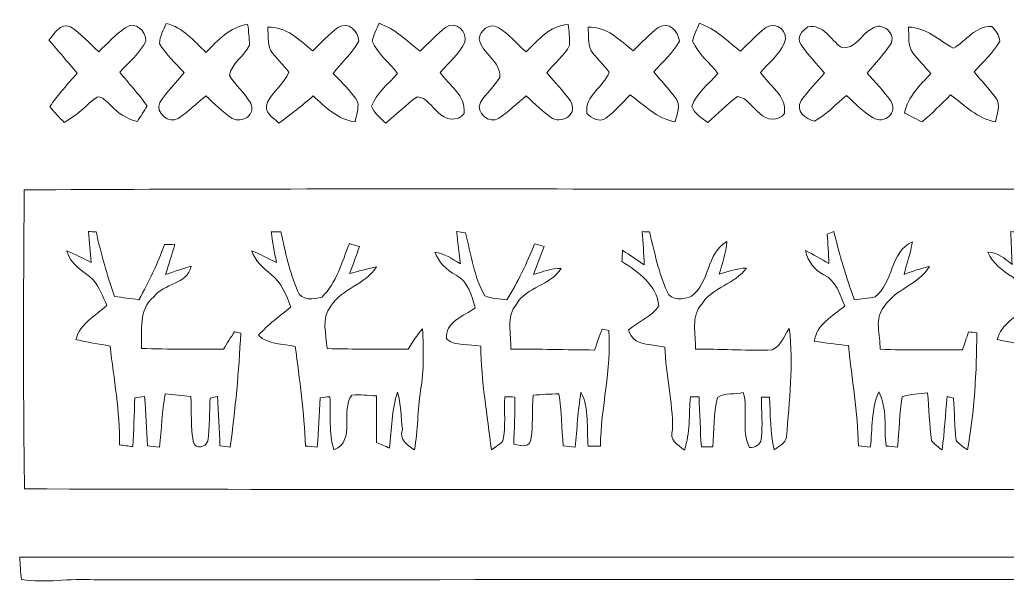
# Model space of a CAD drawing. Header units: centimetres. Extents: x -16.2 to 16.2, y -9 to 9.
# Drawn here: x -16.16 to -2.24, y 1.01 to 8.95 of the extents above; entities that cross this region are included whole.
import ezdxf

# ---------------------------------------------------------------- set-up
doc = ezdxf.new("R2010")
doc.units = ezdxf.units.CM
doc.header["$MEASUREMENT"] = 0
doc.layers.add('Layer 1', color=7, linetype='Continuous')

msp = doc.modelspace()

# ---------------------------------------------------------------- linework, layer by layer
at = {"layer": 'Layer 1', "color": 250, "lineweight": 9}
for points, knots in [([(-15.74514, 8.6694), (-15.664, 8.75971), (-15.59803, 8.91282), (-15.43963, 8.85532), (-15.43963, 8.85532), (-15.29535, 8.75372), (-15.17258, 8.62495), (-15.04417, 8.5043), (-15.04417, 8.5043), (-14.92175, 8.61931), (-14.80569, 8.74243), (-14.67022, 8.84262), (-14.67022, 8.84262), (-14.51747, 8.94175), (-14.38165, 8.79358), (-14.37883, 8.65529), (-14.37883, 8.65529), (-14.46385, 8.48243), (-14.61872, 8.35613), (-14.74607, 8.21467), (-14.74607, 8.21467), (-14.61801, 8.05557), (-14.47725, 7.9067), (-14.36119, 7.73842), (-14.36119, 7.73842), (-14.4067, 7.66575), (-14.45256, 7.59378), (-14.49842, 7.52146), (-14.49842, 7.52146), (-14.65047, 7.55357), (-14.77676, 7.64388), (-14.88118, 7.7543), (-14.88118, 7.7543), (-14.93692, 7.79875), (-14.98737, 7.87883), (-15.06816, 7.86542), (-15.06816, 7.86542), (-15.22161, 7.74512), (-15.36026, 7.60437), (-15.52994, 7.50523), (-15.52994, 7.50523), (-15.6005, 7.57826), (-15.66858, 7.65375), (-15.7342, 7.73137), (-15.7342, 7.73137), (-15.61496, 7.89647), (-15.48302, 8.05169), (-15.34579, 8.20162), (-15.34579, 8.20162), (-15.47879, 8.35755), (-15.61355, 8.51206), (-15.74514, 8.6694)], [0, 0, 0, 0, 0.07142857, 0.07142857, 0.07142857, 0.07142857, 0.14285714, 0.14285714, 0.14285714, 0.14285714, 0.21428571, 0.21428571, 0.21428571, 0.21428571, 0.28571429, 0.28571429, 0.28571429, 0.28571429, 0.35714286, 0.35714286, 0.35714286, 0.35714286, 0.42857143, 0.42857143, 0.42857143, 0.42857143, 0.5, 0.5, 0.5, 0.5, 0.57142857, 0.57142857, 0.57142857, 0.57142857, 0.64285714, 0.64285714, 0.64285714, 0.64285714, 0.71428571, 0.71428571, 0.71428571, 0.71428571, 0.78571429, 0.78571429, 0.78571429, 0.78571429, 0.85714286, 0.85714286, 0.85714286, 0.85714286, 1, 1, 1, 1]), ([(-12.66256, 8.84897), (-12.39869, 8.86272), (-12.21454, 8.67046), (-12.0258, 8.51488), (-12.0258, 8.51488), (-11.91115, 8.62777), (-11.80143, 8.74737), (-11.67267, 8.84403), (-11.67267, 8.84403), (-11.51463, 8.94175), (-11.38798, 8.79252), (-11.37634, 8.65423), (-11.37634, 8.65423), (-11.47018, 8.48419), (-11.62046, 8.35367), (-11.73723, 8.1995), (-11.73723, 8.1995), (-11.61905, 8.0665), (-11.48041, 7.94621), (-11.39045, 7.79098), (-11.39045, 7.79098), (-11.37916, 7.69715), (-11.41232, 7.60542), (-11.43137, 7.51476), (-11.43137, 7.51476), (-11.67479, 7.54863), (-11.84659, 7.72537), (-12.0191, 7.88059), (-12.0191, 7.88059), (-12.17679, 7.74865), (-12.33554, 7.61777), (-12.50346, 7.49924), (-12.50346, 7.49924), (-12.5846, 7.58002), (-12.72924, 7.64352), (-12.66715, 7.79204), (-12.66715, 7.79204), (-12.58354, 7.9455), (-12.43396, 8.05451), (-12.36306, 8.21467), (-12.36306, 8.21467), (-12.44349, 8.32403), (-12.54826, 8.41328), (-12.62129, 8.52794), (-12.62129, 8.52794), (-12.67138, 8.62601), (-12.64986, 8.74278), (-12.66256, 8.84897)], [0, 0, 0, 0, 0.07692308, 0.07692308, 0.07692308, 0.07692308, 0.15384615, 0.15384615, 0.15384615, 0.15384615, 0.23076923, 0.23076923, 0.23076923, 0.23076923, 0.30769231, 0.30769231, 0.30769231, 0.30769231, 0.38461538, 0.38461538, 0.38461538, 0.38461538, 0.46153846, 0.46153846, 0.46153846, 0.46153846, 0.53846154, 0.53846154, 0.53846154, 0.53846154, 0.61538462, 0.61538462, 0.61538462, 0.61538462, 0.69230769, 0.69230769, 0.69230769, 0.69230769, 0.76923077, 0.76923077, 0.76923077, 0.76923077, 0.84615385, 0.84615385, 0.84615385, 0.84615385, 1, 1, 1, 1]), ([(-11.0927, 8.9047), (-10.86693, 8.82603), (-10.69583, 8.656), (-10.51274, 8.5103), (-10.51274, 8.5103), (-10.39703, 8.62495), (-10.28625, 8.74595), (-10.15573, 8.84367), (-10.15573, 8.84367), (-9.99874, 8.9548), (-9.85057, 8.77841), (-9.88232, 8.638), (-9.88232, 8.638), (-9.9624, 8.47185), (-10.10881, 8.34908), (-10.23016, 8.21326), (-10.23016, 8.21326), (-10.10387, 8.0284), (-9.86751, 7.89047), (-9.89361, 7.63506), (-9.89361, 7.63506), (-9.9804, 7.51088), (-10.16843, 7.54298), (-10.25697, 7.64952), (-10.25697, 7.64952), (-10.35505, 7.72113), (-10.42348, 7.86648), (-10.55578, 7.86824), (-10.55578, 7.86824), (-10.71347, 7.75641), (-10.85105, 7.61989), (-10.99886, 7.49571), (-10.99886, 7.49571), (-11.0726, 7.56838), (-11.15797, 7.63682), (-11.19677, 7.7356), (-11.19677, 7.7356), (-11.13186, 7.92504), (-10.95794, 8.05028), (-10.83059, 8.19844), (-10.83059, 8.19844), (-10.94877, 8.34908), (-11.10681, 8.47608), (-11.18831, 8.65141), (-11.18831, 8.65141), (-11.17349, 8.74137), (-11.12798, 8.82215), (-11.0927, 8.9047)], [0, 0, 0, 0, 0.07692308, 0.07692308, 0.07692308, 0.07692308, 0.15384615, 0.15384615, 0.15384615, 0.15384615, 0.23076923, 0.23076923, 0.23076923, 0.23076923, 0.30769231, 0.30769231, 0.30769231, 0.30769231, 0.38461538, 0.38461538, 0.38461538, 0.38461538, 0.46153846, 0.46153846, 0.46153846, 0.46153846, 0.53846154, 0.53846154, 0.53846154, 0.53846154, 0.61538462, 0.61538462, 0.61538462, 0.61538462, 0.69230769, 0.69230769, 0.69230769, 0.69230769, 0.76923077, 0.76923077, 0.76923077, 0.76923077, 0.84615385, 0.84615385, 0.84615385, 0.84615385, 1, 1, 1, 1]), ([(-9.6823, 8.68492), (-9.6703, 8.79958), (-9.53731, 8.92023), (-9.41454, 8.84332), (-9.41454, 8.84332), (-9.25755, 8.76324), (-9.15454, 8.61155), (-9.02049, 8.50077), (-9.02049, 8.50077), (-8.84833, 8.66552), (-8.68993, 8.8726), (-8.42817, 8.88989), (-8.42817, 8.88989), (-8.41406, 8.79252), (-8.40524, 8.69551), (-8.40595, 8.59673), (-8.40595, 8.59673), (-8.4825, 8.44398), (-8.62502, 8.3385), (-8.7298, 8.20585), (-8.7298, 8.20585), (-8.61761, 8.07779), (-8.49943, 7.95397), (-8.39925, 7.81568), (-8.39925, 7.81568), (-8.27789, 7.63576), (-8.48885, 7.49148), (-8.64936, 7.56309), (-8.64936, 7.56309), (-8.78342, 7.65587), (-8.89843, 7.77264), (-9.01837, 7.882), (-9.01837, 7.882), (-9.14749, 7.77546), (-9.26849, 7.65834), (-9.40713, 7.5645), (-9.40713, 7.5645), (-9.53448, 7.47701), (-9.74015, 7.64635), (-9.66431, 7.78746), (-9.66431, 7.78746), (-9.58599, 7.91552), (-9.46675, 8.01323), (-9.39055, 8.1427), (-9.39055, 8.1427), (-9.37009, 8.37166), (-9.64561, 8.47678), (-9.6823, 8.68492)], [0, 0, 0, 0, 0.07692308, 0.07692308, 0.07692308, 0.07692308, 0.15384615, 0.15384615, 0.15384615, 0.15384615, 0.23076923, 0.23076923, 0.23076923, 0.23076923, 0.30769231, 0.30769231, 0.30769231, 0.30769231, 0.38461538, 0.38461538, 0.38461538, 0.38461538, 0.46153846, 0.46153846, 0.46153846, 0.46153846, 0.53846154, 0.53846154, 0.53846154, 0.53846154, 0.61538462, 0.61538462, 0.61538462, 0.61538462, 0.69230769, 0.69230769, 0.69230769, 0.69230769, 0.76923077, 0.76923077, 0.76923077, 0.76923077, 0.84615385, 0.84615385, 0.84615385, 0.84615385, 1, 1, 1, 1]), ([(-8.14701, 8.84897), (-7.88313, 8.86272), (-7.69898, 8.67046), (-7.51025, 8.51488), (-7.51025, 8.51488), (-7.39559, 8.62777), (-7.28588, 8.74737), (-7.15711, 8.84403), (-7.15711, 8.84403), (-6.99836, 8.94175), (-6.87278, 8.79146), (-6.85972, 8.65353), (-6.85972, 8.65353), (-6.9458, 8.48455), (-7.09891, 8.36072), (-7.22097, 8.2189), (-7.22097, 8.2189), (-7.11796, 8.09825), (-7.0093, 7.98184), (-6.91264, 7.85554), (-6.91264, 7.85554), (-6.82974, 7.75677), (-6.89853, 7.62412), (-6.91617, 7.51476), (-6.91617, 7.51476), (-7.17123, 7.5585), (-7.35114, 7.74971), (-7.55046, 7.89505), (-7.55046, 7.89505), (-7.66617, 7.78746), (-7.76425, 7.65869), (-7.89618, 7.56979), (-7.89618, 7.56979), (-7.98367, 7.501), (-8.09833, 7.56697), (-8.16324, 7.63506), (-8.16324, 7.63506), (-8.19569, 7.88588), (-7.9297, 8.00618), (-7.8475, 8.21467), (-7.8475, 8.21467), (-7.92793, 8.32403), (-8.03271, 8.41328), (-8.10573, 8.52794), (-8.10573, 8.52794), (-8.15583, 8.62601), (-8.13431, 8.74278), (-8.14701, 8.84897)], [0, 0, 0, 0, 0.07692308, 0.07692308, 0.07692308, 0.07692308, 0.15384615, 0.15384615, 0.15384615, 0.15384615, 0.23076923, 0.23076923, 0.23076923, 0.23076923, 0.30769231, 0.30769231, 0.30769231, 0.30769231, 0.38461538, 0.38461538, 0.38461538, 0.38461538, 0.46153846, 0.46153846, 0.46153846, 0.46153846, 0.53846154, 0.53846154, 0.53846154, 0.53846154, 0.61538462, 0.61538462, 0.61538462, 0.61538462, 0.69230769, 0.69230769, 0.69230769, 0.69230769, 0.76923077, 0.76923077, 0.76923077, 0.76923077, 0.84615385, 0.84615385, 0.84615385, 0.84615385, 1, 1, 1, 1]), ([(-6.57715, 8.9047), (-6.35137, 8.82603), (-6.18027, 8.656), (-5.99718, 8.5103), (-5.99718, 8.5103), (-5.88147, 8.62495), (-5.7707, 8.74595), (-5.64017, 8.84438), (-5.64017, 8.84438), (-5.48848, 8.94069), (-5.30503, 8.783), (-5.38088, 8.61895), (-5.38088, 8.61895), (-5.45778, 8.4595), (-5.5996, 8.34202), (-5.71637, 8.21185), (-5.71637, 8.21185), (-5.59501, 8.02347), (-5.34842, 7.89294), (-5.37841, 7.63541), (-5.37841, 7.63541), (-5.45743, 7.51935), (-5.63453, 7.53557), (-5.72272, 7.63294), (-5.72272, 7.63294), (-5.82891, 7.7102), (-5.90052, 7.85695), (-6.04057, 7.87177), (-6.04057, 7.87177), (-6.18945, 7.76312), (-6.31962, 7.63153), (-6.45615, 7.50841), (-6.45615, 7.50841), (-6.54363, 7.56909), (-6.64806, 7.62624), (-6.68228, 7.73454), (-6.68228, 7.73454), (-6.61736, 7.92433), (-6.44239, 8.04992), (-6.31503, 8.19844), (-6.31503, 8.19844), (-6.43321, 8.34908), (-6.59126, 8.47608), (-6.67275, 8.65141), (-6.67275, 8.65141), (-6.65793, 8.74137), (-6.61243, 8.82215), (-6.57715, 8.9047)], [0, 0, 0, 0, 0.07692308, 0.07692308, 0.07692308, 0.07692308, 0.15384615, 0.15384615, 0.15384615, 0.15384615, 0.23076923, 0.23076923, 0.23076923, 0.23076923, 0.30769231, 0.30769231, 0.30769231, 0.30769231, 0.38461538, 0.38461538, 0.38461538, 0.38461538, 0.46153846, 0.46153846, 0.46153846, 0.46153846, 0.53846154, 0.53846154, 0.53846154, 0.53846154, 0.61538462, 0.61538462, 0.61538462, 0.61538462, 0.69230769, 0.69230769, 0.69230769, 0.69230769, 0.76923077, 0.76923077, 0.76923077, 0.76923077, 0.84615385, 0.84615385, 0.84615385, 0.84615385, 1, 1, 1, 1]), ([(-5.04645, 8.85285), (-4.8249, 8.90153), (-4.73106, 8.67046), (-4.5776, 8.56851), (-4.5776, 8.56851), (-4.37758, 8.523), (-4.30244, 8.75513), (-4.14616, 8.8278), (-4.14616, 8.8278), (-4.00857, 8.94245), (-3.78562, 8.75548), (-3.88651, 8.60237), (-3.88651, 8.60237), (-3.98353, 8.4602), (-4.10241, 8.33567), (-4.21248, 8.20373), (-4.21248, 8.20373), (-4.101, 8.07638), (-3.98317, 7.95326), (-3.88369, 7.81568), (-3.88369, 7.81568), (-3.76339, 7.6467), (-3.97259, 7.47701), (-4.12887, 7.57085), (-4.12887, 7.57085), (-4.26892, 7.65658), (-4.38287, 7.77687), (-4.50281, 7.88729), (-4.50281, 7.88729), (-4.65239, 7.767), (-4.78363, 7.61777), (-4.95366, 7.52605), (-4.95366, 7.52605), (-5.07714, 7.55392), (-5.23271, 7.66504), (-5.14205, 7.81603), (-5.14205, 7.81603), (-5.04221, 7.95362), (-4.92474, 8.07673), (-4.81255, 8.20409), (-4.81255, 8.20409), (-4.92297, 8.33567), (-5.04468, 8.45879), (-5.1424, 8.60026), (-5.1424, 8.60026), (-5.22213, 8.71562), (-5.123, 8.79675), (-5.04645, 8.85285)], [0, 0, 0, 0, 0.07692308, 0.07692308, 0.07692308, 0.07692308, 0.15384615, 0.15384615, 0.15384615, 0.15384615, 0.23076923, 0.23076923, 0.23076923, 0.23076923, 0.30769231, 0.30769231, 0.30769231, 0.30769231, 0.38461538, 0.38461538, 0.38461538, 0.38461538, 0.46153846, 0.46153846, 0.46153846, 0.46153846, 0.53846154, 0.53846154, 0.53846154, 0.53846154, 0.61538462, 0.61538462, 0.61538462, 0.61538462, 0.69230769, 0.69230769, 0.69230769, 0.69230769, 0.76923077, 0.76923077, 0.76923077, 0.76923077, 0.84615385, 0.84615385, 0.84615385, 0.84615385, 1, 1, 1, 1]), ([(-14.09343, 8.90294), (-13.85425, 8.84755), (-13.70255, 8.65317), (-13.53216, 8.49548), (-13.53216, 8.49548), (-13.366, 8.66552), (-13.19385, 8.85355), (-12.94479, 8.89165), (-12.94479, 8.89165), (-12.92997, 8.79393), (-12.91974, 8.69621), (-12.9208, 8.59673), (-12.9208, 8.59673), (-12.98818, 8.43798), (-13.17409, 8.34238), (-13.20196, 8.16705), (-13.20196, 8.16705), (-13.10953, 8.03652), (-12.99523, 7.92222), (-12.90633, 7.78852), (-12.90633, 7.78852), (-12.80932, 7.6146), (-13.02381, 7.49183), (-13.16492, 7.5638), (-13.16492, 7.5638), (-13.29933, 7.65587), (-13.41398, 7.77264), (-13.53393, 7.882), (-13.53393, 7.882), (-13.66304, 7.77546), (-13.78369, 7.65834), (-13.92269, 7.5645), (-13.92269, 7.5645), (-14.0511, 7.47701), (-14.25465, 7.64635), (-14.18127, 7.78852), (-14.18127, 7.78852), (-14.08461, 7.94339), (-13.94985, 8.06933), (-13.83837, 8.21291), (-13.83837, 8.21291), (-13.96643, 8.3392), (-14.0952, 8.46726), (-14.18903, 8.62213), (-14.18903, 8.62213), (-14.18127, 8.72232), (-14.13083, 8.81192), (-14.09343, 8.90294)], [0, 0, 0, 0, 0.07692308, 0.07692308, 0.07692308, 0.07692308, 0.15384615, 0.15384615, 0.15384615, 0.15384615, 0.23076923, 0.23076923, 0.23076923, 0.23076923, 0.30769231, 0.30769231, 0.30769231, 0.30769231, 0.38461538, 0.38461538, 0.38461538, 0.38461538, 0.46153846, 0.46153846, 0.46153846, 0.46153846, 0.53846154, 0.53846154, 0.53846154, 0.53846154, 0.61538462, 0.61538462, 0.61538462, 0.61538462, 0.69230769, 0.69230769, 0.69230769, 0.69230769, 0.76923077, 0.76923077, 0.76923077, 0.76923077, 0.84615385, 0.84615385, 0.84615385, 0.84615385, 1, 1, 1, 1]), ([(-3.63075, 8.85108), (-3.37745, 8.85038), (-3.20353, 8.66093), (-2.99293, 8.55228), (-2.99293, 8.55228), (-2.81618, 8.65917), (-2.68601, 8.86978), (-2.45706, 8.86061), (-2.45706, 8.86061), (-2.39955, 8.80593), (-2.35122, 8.73467), (-2.34417, 8.65353), (-2.34417, 8.65353), (-2.4306, 8.4849), (-2.583, 8.36072), (-2.70541, 8.2189), (-2.70541, 8.2189), (-2.6024, 8.09825), (-2.49375, 7.98184), (-2.39744, 7.85519), (-2.39744, 7.85519), (-2.31877, 7.75535), (-2.38968, 7.62483), (-2.40238, 7.51511), (-2.40238, 7.51511), (-2.65673, 7.55956), (-2.83629, 7.75042), (-3.03561, 7.89541), (-3.03561, 7.89541), (-3.16861, 7.76805), (-3.29561, 7.634), (-3.43813, 7.51652), (-3.43813, 7.51652), (-3.52103, 7.55603), (-3.60288, 7.59731), (-3.68402, 7.63964), (-3.68402, 7.63964), (-3.64098, 7.87177), (-3.466, 8.03193), (-3.31501, 8.19703), (-3.31501, 8.19703), (-3.39827, 8.29405), (-3.48964, 8.384), (-3.56619, 8.48631), (-3.56619, 8.48631), (-3.64662, 8.58967), (-3.61699, 8.72902), (-3.63075, 8.85108)], [0, 0, 0, 0, 0.07692308, 0.07692308, 0.07692308, 0.07692308, 0.15384615, 0.15384615, 0.15384615, 0.15384615, 0.23076923, 0.23076923, 0.23076923, 0.23076923, 0.30769231, 0.30769231, 0.30769231, 0.30769231, 0.38461538, 0.38461538, 0.38461538, 0.38461538, 0.46153846, 0.46153846, 0.46153846, 0.46153846, 0.53846154, 0.53846154, 0.53846154, 0.53846154, 0.61538462, 0.61538462, 0.61538462, 0.61538462, 0.69230769, 0.69230769, 0.69230769, 0.69230769, 0.76923077, 0.76923077, 0.76923077, 0.76923077, 0.84615385, 0.84615385, 0.84615385, 0.84615385, 1, 1, 1, 1]), ([(-16.09368, 6.55732), (-11.38092, 6.58378), (-6.66781, 6.5612), (-1.95505, 6.56861), (-1.95505, 6.56861), (4.08521, 6.56332), (10.12582, 6.57884), (16.16644, 6.56085), (16.16644, 6.56085), (16.18654, 5.15644), (16.1816, 3.75133), (16.16996, 2.34657), (16.16996, 2.34657), (12.22167, 2.32011), (8.27303, 2.34268), (4.32439, 2.33528), (4.32439, 2.33528), (-2.48034, 2.34057), (-9.28542, 2.32505), (-16.09015, 2.34304), (-16.09015, 2.34304), (-16.11061, 3.74745), (-16.10532, 5.15256), (-16.09368, 6.55732), (-16.09368, 6.55732), (-16.09368, 6.55732), (-16.09368, 6.55732), (-16.09368, 6.55732)], [0, 0, 0, 0, 0.125, 0.125, 0.125, 0.125, 0.25, 0.25, 0.25, 0.25, 0.375, 0.375, 0.375, 0.375, 0.5, 0.5, 0.5, 0.5, 0.625, 0.625, 0.625, 0.625, 0.75, 0.75, 0.75, 0.75, 1, 1, 1, 1]), ([(-15.18704, 5.96854), (-15.17505, 5.8239), (-15.16164, 5.67855), (-15.15071, 5.53356), (-15.15071, 5.53356), (-15.2643, 5.59071), (-15.37578, 5.65315), (-15.49502, 5.69901), (-15.49502, 5.69901), (-15.44704, 5.50393), (-15.25654, 5.41714), (-15.12248, 5.28838), (-15.12248, 5.28838), (-15.03041, 5.18502), (-14.98525, 5.05061), (-14.93022, 4.92572), (-14.93022, 4.92572), (-15.09356, 4.78285), (-15.30628, 4.67278), (-15.36802, 4.44771), (-15.36802, 4.44771), (-15.20786, 4.41032), (-15.04523, 4.38633), (-14.88365, 4.35634), (-14.88365, 4.35634), (-14.83003, 3.89314), (-14.74536, 3.43347), (-14.74889, 2.96463), (-14.74889, 2.96463), (-14.68645, 2.95546), (-14.62366, 2.94735), (-14.56086, 2.93994), (-14.56086, 2.93994), (-14.54957, 3.16854), (-14.54463, 3.39784), (-14.53546, 3.62609), (-14.53546, 3.62609), (-14.48995, 3.63209), (-14.44445, 3.63773), (-14.39894, 3.64338), (-14.39894, 3.64338), (-14.37777, 3.41231), (-14.37036, 3.18018), (-14.35625, 2.94805), (-14.35625, 2.94805), (-14.29945, 2.94205), (-14.24266, 2.93606), (-14.18586, 2.93006), (-14.18586, 2.93006), (-14.16046, 3.18124), (-14.1467, 3.43347), (-14.10895, 3.68289), (-14.10895, 3.68289), (-13.9876, 3.67125), (-13.86589, 3.65784), (-13.74453, 3.64444), (-13.74453, 3.64444), (-13.73536, 3.42924), (-13.74947, 3.2084), (-13.70679, 2.99779), (-13.70679, 2.99779), (-13.67751, 2.89231), (-13.53393, 2.92724), (-13.50782, 3.0172), (-13.50782, 3.0172), (-13.4729, 3.21687), (-13.48771, 3.42219), (-13.47254, 3.62327), (-13.47254, 3.62327), (-13.44679, 3.62891), (-13.39564, 3.6402), (-13.36988, 3.64585), (-13.36988, 3.64585), (-13.35154, 3.41407), (-13.34695, 3.18194), (-13.33496, 2.94946), (-13.33496, 2.94946), (-13.28663, 2.94276), (-13.23795, 2.93606), (-13.18926, 2.92935), (-13.18926, 2.92935), (-13.12012, 3.46417), (-13.06685, 4.00109), (-13.04286, 4.53979), (-13.04286, 4.53979), (-13.06508, 4.54437), (-13.10953, 4.55354), (-13.13176, 4.55813), (-13.13176, 4.55813), (-13.18256, 4.47593), (-13.23336, 4.39409), (-13.28416, 4.31224), (-13.28416, 4.31224), (-13.67045, 4.31013), (-14.05639, 4.31154), (-14.44268, 4.32212), (-14.44268, 4.32212), (-14.42963, 4.57295), (-14.48995, 4.87387), (-14.26594, 5.05025), (-14.26594, 5.05025), (-14.12659, 5.24393), (-13.79886, 5.2217), (-13.74065, 5.48205), (-13.74065, 5.48205), (-13.86307, 5.4503), (-13.98125, 5.40444), (-14.10049, 5.36282), (-14.10049, 5.36282), (-14.06027, 5.50604), (-14.00947, 5.6461), (-13.97172, 5.79003), (-13.97172, 5.79003), (-14.02005, 5.78968), (-14.06838, 5.78897), (-14.11671, 5.78827), (-14.11671, 5.78827), (-14.21267, 5.51839), (-14.33896, 5.26051), (-14.47725, 5.00969), (-14.47725, 5.00969), (-14.59155, 5.02485), (-14.70585, 5.03897), (-14.82015, 5.05484), (-14.82015, 5.05484), (-14.92705, 5.35329), (-15.01101, 5.65915), (-15.08121, 5.96783), (-15.08121, 5.96783), (-15.10767, 5.96818), (-15.16058, 5.96854), (-15.18704, 5.96854), (-15.18704, 5.96854), (-15.18704, 5.96854), (-15.18704, 5.96854), (-15.18704, 5.96854)], [0, 0, 0, 0, 0.02857143, 0.02857143, 0.02857143, 0.02857143, 0.05714286, 0.05714286, 0.05714286, 0.05714286, 0.08571429, 0.08571429, 0.08571429, 0.08571429, 0.11428571, 0.11428571, 0.11428571, 0.11428571, 0.14285714, 0.14285714, 0.14285714, 0.14285714, 0.17142857, 0.17142857, 0.17142857, 0.17142857, 0.2, 0.2, 0.2, 0.2, 0.22857143, 0.22857143, 0.22857143, 0.22857143, 0.25714286, 0.25714286, 0.25714286, 0.25714286, 0.28571429, 0.28571429, 0.28571429, 0.28571429, 0.31428571, 0.31428571, 0.31428571, 0.31428571, 0.34285714, 0.34285714, 0.34285714, 0.34285714, 0.37142857, 0.37142857, 0.37142857, 0.37142857, 0.4, 0.4, 0.4, 0.4, 0.42857143, 0.42857143, 0.42857143, 0.42857143, 0.45714286, 0.45714286, 0.45714286, 0.45714286, 0.48571429, 0.48571429, 0.48571429, 0.48571429, 0.51428571, 0.51428571, 0.51428571, 0.51428571, 0.54285714, 0.54285714, 0.54285714, 0.54285714, 0.57142857, 0.57142857, 0.57142857, 0.57142857, 0.6, 0.6, 0.6, 0.6, 0.62857143, 0.62857143, 0.62857143, 0.62857143, 0.65714286, 0.65714286, 0.65714286, 0.65714286, 0.68571429, 0.68571429, 0.68571429, 0.68571429, 0.71428571, 0.71428571, 0.71428571, 0.71428571, 0.74285714, 0.74285714, 0.74285714, 0.74285714, 0.77142857, 0.77142857, 0.77142857, 0.77142857, 0.8, 0.8, 0.8, 0.8, 0.82857143, 0.82857143, 0.82857143, 0.82857143, 0.85714286, 0.85714286, 0.85714286, 0.85714286, 0.88571429, 0.88571429, 0.88571429, 0.88571429, 0.91428571, 0.91428571, 0.91428571, 0.91428571, 0.94285714, 0.94285714, 0.94285714, 0.94285714, 1, 1, 1, 1]), ([(-12.61423, 5.96783), (-12.59201, 5.82319), (-12.56555, 5.67855), (-12.54015, 5.53427), (-12.54015, 5.53427), (-12.6541, 5.59106), (-12.76593, 5.65315), (-12.88517, 5.69831), (-12.88517, 5.69831), (-12.84178, 5.55332), (-12.7243, 5.45736), (-12.61176, 5.36528), (-12.61176, 5.36528), (-12.46677, 5.25063), (-12.39622, 5.07177), (-12.33695, 4.90244), (-12.33695, 4.90244), (-12.49535, 4.77897), (-12.65657, 4.65761), (-12.79309, 4.50945), (-12.79309, 4.50945), (-12.6548, 4.37398), (-12.45196, 4.38562), (-12.2738, 4.3514), (-12.2738, 4.3514), (-12.21383, 3.88468), (-12.14575, 3.41901), (-12.13128, 2.9477), (-12.13128, 2.9477), (-12.0759, 2.94241), (-12.02016, 2.93747), (-11.96477, 2.93218), (-11.96477, 2.93218), (-11.9436, 3.16289), (-11.93655, 3.39537), (-11.92244, 3.62644), (-11.92244, 3.62644), (-11.87728, 3.63209), (-11.83213, 3.63773), (-11.78697, 3.64302), (-11.78697, 3.64302), (-11.76686, 3.3929), (-11.80637, 3.13502), (-11.72806, 2.89231), (-11.72806, 2.89231), (-11.40703, 3.02319), (-11.64798, 3.44547), (-11.47441, 3.66631), (-11.47441, 3.66631), (-11.35905, 3.67654), (-11.24334, 3.66031), (-11.12763, 3.65361), (-11.12763, 3.65361), (-11.12728, 3.43524), (-11.12833, 3.21722), (-11.12798, 2.9985), (-11.12798, 2.9985), (-11.06766, 2.97133), (-11.00663, 2.94488), (-10.94524, 2.91948), (-10.94524, 2.91948), (-10.91067, 3.1823), (-10.9202, 3.45499), (-10.83059, 3.70688), (-10.83059, 3.70688), (-10.78155, 3.53613), (-10.78508, 3.35692), (-10.76356, 3.18124), (-10.76356, 3.18124), (-10.81648, 3.03166), (-10.6863, 2.96146), (-10.59493, 2.89231), (-10.59493, 2.89231), (-10.5392, 3.1696), (-10.55472, 3.45464), (-10.50603, 3.73263), (-10.50603, 3.73263), (-10.45559, 4.01767), (-10.46688, 4.30977), (-10.47816, 4.59729), (-10.47816, 4.59729), (-10.55825, 4.51192), (-10.6221, 4.41384), (-10.68242, 4.31436), (-10.68242, 4.31436), (-11.06342, 4.31048), (-11.44407, 4.31154), (-11.82472, 4.32106), (-11.82472, 4.32106), (-11.8346, 4.52003), (-11.91291, 4.74969), (-11.77074, 4.91937), (-11.77074, 4.91937), (-11.61411, 5.17161), (-11.28779, 5.221), (-11.12939, 5.47147), (-11.12939, 5.47147), (-11.25745, 5.44889), (-11.38128, 5.40832), (-11.50722, 5.37728), (-11.50722, 5.37728), (-11.461, 5.50428), (-11.41338, 5.63057), (-11.36752, 5.75793), (-11.36752, 5.75793), (-11.4155, 5.77239), (-11.46312, 5.7865), (-11.5111, 5.79991), (-11.5111, 5.79991), (-11.61517, 5.53779), (-11.69207, 5.25063), (-11.89598, 5.04673), (-11.89598, 5.04673), (-12.00922, 5.00792), (-12.19266, 4.99452), (-12.2417, 5.13386), (-12.2417, 5.13386), (-12.35247, 5.40092), (-12.41633, 5.68455), (-12.47489, 5.96642), (-12.47489, 5.96642), (-12.52145, 5.96712), (-12.56767, 5.96748), (-12.61423, 5.96783), (-12.61423, 5.96783), (-12.61423, 5.96783), (-12.61423, 5.96783), (-12.61423, 5.96783)], [0, 0, 0, 0, 0.03030303, 0.03030303, 0.03030303, 0.03030303, 0.06060606, 0.06060606, 0.06060606, 0.06060606, 0.09090909, 0.09090909, 0.09090909, 0.09090909, 0.12121212, 0.12121212, 0.12121212, 0.12121212, 0.15151515, 0.15151515, 0.15151515, 0.15151515, 0.18181818, 0.18181818, 0.18181818, 0.18181818, 0.21212121, 0.21212121, 0.21212121, 0.21212121, 0.24242424, 0.24242424, 0.24242424, 0.24242424, 0.27272727, 0.27272727, 0.27272727, 0.27272727, 0.3030303, 0.3030303, 0.3030303, 0.3030303, 0.33333333, 0.33333333, 0.33333333, 0.33333333, 0.36363636, 0.36363636, 0.36363636, 0.36363636, 0.39393939, 0.39393939, 0.39393939, 0.39393939, 0.42424242, 0.42424242, 0.42424242, 0.42424242, 0.45454545, 0.45454545, 0.45454545, 0.45454545, 0.48484848, 0.48484848, 0.48484848, 0.48484848, 0.51515152, 0.51515152, 0.51515152, 0.51515152, 0.54545455, 0.54545455, 0.54545455, 0.54545455, 0.57575758, 0.57575758, 0.57575758, 0.57575758, 0.60606061, 0.60606061, 0.60606061, 0.60606061, 0.63636364, 0.63636364, 0.63636364, 0.63636364, 0.66666667, 0.66666667, 0.66666667, 0.66666667, 0.6969697, 0.6969697, 0.6969697, 0.6969697, 0.72727273, 0.72727273, 0.72727273, 0.72727273, 0.75757576, 0.75757576, 0.75757576, 0.75757576, 0.78787879, 0.78787879, 0.78787879, 0.78787879, 0.81818182, 0.81818182, 0.81818182, 0.81818182, 0.84848485, 0.84848485, 0.84848485, 0.84848485, 0.87878788, 0.87878788, 0.87878788, 0.87878788, 0.90909091, 0.90909091, 0.90909091, 0.90909091, 0.93939394, 0.93939394, 0.93939394, 0.93939394, 1, 1, 1, 1]), ([(-9.99945, 5.97242), (-9.98322, 5.82072), (-9.96381, 5.66903), (-9.94653, 5.51733), (-9.94653, 5.51733), (-10.06048, 5.58436), (-10.17231, 5.66197), (-10.30671, 5.68173), (-10.30671, 5.68173), (-10.25345, 5.53568), (-10.14197, 5.42702), (-10.0065, 5.35647), (-10.0065, 5.35647), (-9.83364, 5.26757), (-9.78919, 5.06472), (-9.73768, 4.89433), (-9.73768, 4.89433), (-9.89396, 4.77756), (-10.16878, 4.69818), (-10.14232, 4.45653), (-10.14232, 4.45653), (-10.01003, 4.3454), (-9.81635, 4.39479), (-9.66007, 4.35281), (-9.66007, 4.35281), (-9.6502, 3.86386), (-9.568, 3.37879), (-9.50908, 2.89372), (-9.50908, 2.89372), (-9.45299, 2.93394), (-9.39055, 2.96816), (-9.3454, 3.02178), (-9.3454, 3.02178), (-9.30165, 3.22392), (-9.33411, 3.4363), (-9.31964, 3.64126), (-9.31964, 3.64126), (-9.27272, 3.64055), (-9.2258, 3.6395), (-9.17888, 3.63844), (-9.17888, 3.63844), (-9.17253, 3.41654), (-9.18841, 3.1957), (-9.19229, 2.9738), (-9.19229, 2.9738), (-9.11115, 2.96428), (-8.99473, 2.91136), (-8.95805, 3.01825), (-8.95805, 3.01825), (-8.91395, 3.22992), (-8.9397, 3.45147), (-8.92171, 3.66595), (-8.92171, 3.66595), (-8.80035, 3.67301), (-8.68111, 3.68042), (-8.55905, 3.68324), (-8.55905, 3.68324), (-8.51284, 3.44124), (-8.51848, 3.19323), (-8.49732, 2.94805), (-8.49732, 2.94805), (-8.44123, 2.94205), (-8.38549, 2.93606), (-8.3294, 2.93006), (-8.3294, 2.93006), (-8.29976, 3.18829), (-8.29059, 3.449), (-8.24685, 3.70511), (-8.24685, 3.70511), (-8.11843, 3.47369), (-8.17488, 3.19641), (-8.14313, 2.94382), (-8.14313, 2.94382), (-8.08668, 2.94347), (-8.02989, 2.94347), (-7.97309, 2.94417), (-7.97309, 2.94417), (-7.96392, 3.49133), (-7.81681, 4.02649), (-7.85173, 4.57542), (-7.85173, 4.57542), (-7.87643, 4.58071), (-7.92511, 4.59094), (-7.94981, 4.59623), (-7.94981, 4.59623), (-7.98473, 4.4971), (-8.01966, 4.39832), (-8.05705, 4.30025), (-8.05705, 4.30025), (-8.45005, 4.30448), (-8.84269, 4.31365), (-9.23533, 4.31365), (-9.23533, 4.31365), (-9.23004, 4.52532), (-9.30306, 4.77262), (-9.15525, 4.94795), (-9.15525, 4.94795), (-9.00743, 5.19313), (-8.68076, 5.20936), (-8.52589, 5.44784), (-8.52589, 5.44784), (-8.66101, 5.4563), (-8.7866, 5.40127), (-8.91395, 5.36599), (-8.91395, 5.36599), (-8.86526, 5.49828), (-8.81305, 5.62952), (-8.76331, 5.76145), (-8.76331, 5.76145), (-8.80882, 5.77415), (-8.85398, 5.78685), (-8.89913, 5.7985), (-8.89913, 5.7985), (-9.0092, 5.52474), (-9.13408, 5.25698), (-9.29107, 5.00651), (-9.29107, 5.00651), (-9.39408, 5.02344), (-9.50344, 5.02027), (-9.6001, 5.06295), (-9.6001, 5.06295), (-9.75744, 5.33177), (-9.79413, 5.65597), (-9.87527, 5.95231), (-9.87527, 5.95231), (-9.9169, 5.95936), (-9.95817, 5.96607), (-9.99945, 5.97242), (-9.99945, 5.97242), (-9.99945, 5.97242), (-9.99945, 5.97242), (-9.99945, 5.97242)], [0, 0, 0, 0, 0.02941176, 0.02941176, 0.02941176, 0.02941176, 0.05882353, 0.05882353, 0.05882353, 0.05882353, 0.08823529, 0.08823529, 0.08823529, 0.08823529, 0.11764706, 0.11764706, 0.11764706, 0.11764706, 0.14705882, 0.14705882, 0.14705882, 0.14705882, 0.17647059, 0.17647059, 0.17647059, 0.17647059, 0.20588235, 0.20588235, 0.20588235, 0.20588235, 0.23529412, 0.23529412, 0.23529412, 0.23529412, 0.26470588, 0.26470588, 0.26470588, 0.26470588, 0.29411765, 0.29411765, 0.29411765, 0.29411765, 0.32352941, 0.32352941, 0.32352941, 0.32352941, 0.35294118, 0.35294118, 0.35294118, 0.35294118, 0.38235294, 0.38235294, 0.38235294, 0.38235294, 0.41176471, 0.41176471, 0.41176471, 0.41176471, 0.44117647, 0.44117647, 0.44117647, 0.44117647, 0.47058824, 0.47058824, 0.47058824, 0.47058824, 0.5, 0.5, 0.5, 0.5, 0.52941176, 0.52941176, 0.52941176, 0.52941176, 0.55882353, 0.55882353, 0.55882353, 0.55882353, 0.58823529, 0.58823529, 0.58823529, 0.58823529, 0.61764706, 0.61764706, 0.61764706, 0.61764706, 0.64705882, 0.64705882, 0.64705882, 0.64705882, 0.67647059, 0.67647059, 0.67647059, 0.67647059, 0.70588235, 0.70588235, 0.70588235, 0.70588235, 0.73529412, 0.73529412, 0.73529412, 0.73529412, 0.76470588, 0.76470588, 0.76470588, 0.76470588, 0.79411765, 0.79411765, 0.79411765, 0.79411765, 0.82352941, 0.82352941, 0.82352941, 0.82352941, 0.85294118, 0.85294118, 0.85294118, 0.85294118, 0.88235294, 0.88235294, 0.88235294, 0.88235294, 0.91176471, 0.91176471, 0.91176471, 0.91176471, 0.94117647, 0.94117647, 0.94117647, 0.94117647, 1, 1, 1, 1]), ([(-7.38501, 5.96889), (-7.37231, 5.81296), (-7.36031, 5.65668), (-7.35396, 5.50005), (-7.35396, 5.50005), (-7.45592, 5.56884), (-7.55646, 5.63939), (-7.65982, 5.70536), (-7.65982, 5.70536), (-7.663, 5.6535), (-7.66617, 5.60129), (-7.66864, 5.54908), (-7.66864, 5.54908), (-7.44322, 5.40268), (-7.17299, 5.215), (-7.14971, 4.92184), (-7.14971, 4.92184), (-7.25272, 4.76909), (-7.43687, 4.69854), (-7.57516, 4.58565), (-7.57516, 4.58565), (-7.51624, 4.34399), (-7.24919, 4.39162), (-7.06469, 4.34082), (-7.06469, 4.34082), (-7.04811, 3.95206), (-6.95427, 3.57141), (-6.95391, 3.18124), (-6.95391, 3.18124), (-7.01106, 3.03131), (-6.87701, 2.96322), (-6.78846, 2.8909), (-6.78846, 2.8909), (-6.70415, 3.13114), (-6.72461, 3.39079), (-6.7045, 3.6402), (-6.7045, 3.6402), (-6.66358, 3.64055), (-6.6223, 3.64055), (-6.58138, 3.64055), (-6.58138, 3.64055), (-6.57327, 3.4056), (-6.56374, 3.17101), (-6.54928, 2.93606), (-6.54928, 2.93606), (-6.49566, 2.9357), (-6.44168, 2.935), (-6.38806, 2.93429), (-6.38806, 2.93429), (-6.36478, 3.16607), (-6.3803, 3.40525), (-6.32244, 3.63174), (-6.32244, 3.63174), (-6.21696, 3.7037), (-6.07338, 3.66983), (-5.95838, 3.70335), (-5.95838, 3.70335), (-5.88288, 3.45111), (-5.99648, 3.16254), (-5.86842, 2.92865), (-5.86842, 2.92865), (-5.79469, 2.92406), (-5.71496, 2.96569), (-5.70402, 3.04436), (-5.70402, 3.04436), (-5.6818, 3.24156), (-5.70438, 3.44053), (-5.70014, 3.63809), (-5.70014, 3.63809), (-5.67227, 3.63809), (-5.61583, 3.63844), (-5.58796, 3.63844), (-5.58796, 3.63844), (-5.57914, 3.38902), (-5.57667, 3.13714), (-5.52164, 2.89231), (-5.52164, 2.89231), (-5.45955, 2.94558), (-5.35689, 2.98227), (-5.34948, 3.07611), (-5.34948, 3.07611), (-5.30926, 3.58446), (-5.24647, 4.09634), (-5.30926, 4.60611), (-5.30926, 4.60611), (-5.39464, 4.49428), (-5.43979, 4.29602), (-5.61054, 4.29707), (-5.61054, 4.29707), (-5.95061, 4.29425), (-6.29069, 4.31295), (-6.63042, 4.31471), (-6.63042, 4.31471), (-6.62689, 4.52532), (-6.70062, 4.77967), (-6.54434, 4.94795), (-6.54434, 4.94795), (-6.39053, 5.18749), (-6.07691, 5.22982), (-5.91287, 5.4556), (-5.91287, 5.4556), (-6.04516, 5.4496), (-6.17145, 5.40762), (-6.29704, 5.36881), (-6.29704, 5.36881), (-6.25118, 5.5198), (-6.20497, 5.6715), (-6.18909, 5.82919), (-6.18909, 5.82919), (-6.47696, 5.6655), (-6.43075, 5.24957), (-6.68863, 5.05802), (-6.68863, 5.05802), (-6.79622, 5.01357), (-6.9779, 4.99063), (-7.03294, 5.12293), (-7.03294, 5.12293), (-7.15288, 5.39245), (-7.20968, 5.68208), (-7.28059, 5.96642), (-7.28059, 5.96642), (-7.30669, 5.96712), (-7.3589, 5.96818), (-7.38501, 5.96889), (-7.38501, 5.96889), (-7.38501, 5.96889), (-7.38501, 5.96889), (-7.38501, 5.96889)], [0, 0, 0, 0, 0.03030303, 0.03030303, 0.03030303, 0.03030303, 0.06060606, 0.06060606, 0.06060606, 0.06060606, 0.09090909, 0.09090909, 0.09090909, 0.09090909, 0.12121212, 0.12121212, 0.12121212, 0.12121212, 0.15151515, 0.15151515, 0.15151515, 0.15151515, 0.18181818, 0.18181818, 0.18181818, 0.18181818, 0.21212121, 0.21212121, 0.21212121, 0.21212121, 0.24242424, 0.24242424, 0.24242424, 0.24242424, 0.27272727, 0.27272727, 0.27272727, 0.27272727, 0.3030303, 0.3030303, 0.3030303, 0.3030303, 0.33333333, 0.33333333, 0.33333333, 0.33333333, 0.36363636, 0.36363636, 0.36363636, 0.36363636, 0.39393939, 0.39393939, 0.39393939, 0.39393939, 0.42424242, 0.42424242, 0.42424242, 0.42424242, 0.45454545, 0.45454545, 0.45454545, 0.45454545, 0.48484848, 0.48484848, 0.48484848, 0.48484848, 0.51515152, 0.51515152, 0.51515152, 0.51515152, 0.54545455, 0.54545455, 0.54545455, 0.54545455, 0.57575758, 0.57575758, 0.57575758, 0.57575758, 0.60606061, 0.60606061, 0.60606061, 0.60606061, 0.63636364, 0.63636364, 0.63636364, 0.63636364, 0.66666667, 0.66666667, 0.66666667, 0.66666667, 0.6969697, 0.6969697, 0.6969697, 0.6969697, 0.72727273, 0.72727273, 0.72727273, 0.72727273, 0.75757576, 0.75757576, 0.75757576, 0.75757576, 0.78787879, 0.78787879, 0.78787879, 0.78787879, 0.81818182, 0.81818182, 0.81818182, 0.81818182, 0.84848485, 0.84848485, 0.84848485, 0.84848485, 0.87878788, 0.87878788, 0.87878788, 0.87878788, 0.90909091, 0.90909091, 0.90909091, 0.90909091, 0.93939394, 0.93939394, 0.93939394, 0.93939394, 1, 1, 1, 1]), ([(-4.77586, 5.93326), (-4.76669, 5.79603), (-4.75505, 5.65774), (-4.75117, 5.5198), (-4.75117, 5.5198), (-4.86124, 5.58224), (-4.96954, 5.6468), (-5.08313, 5.70184), (-5.08313, 5.70184), (-5.05209, 5.55261), (-4.95684, 5.42984), (-4.82137, 5.3614), (-4.82137, 5.3614), (-4.6471, 5.28062), (-4.60265, 5.082), (-4.52575, 4.92396), (-4.52575, 4.92396), (-4.68979, 4.77791), (-4.93426, 4.66467), (-4.95402, 4.4216), (-4.95402, 4.4216), (-4.79491, 4.39973), (-4.63581, 4.38174), (-4.476, 4.36198), (-4.476, 4.36198), (-4.42697, 3.89067), (-4.34512, 3.42324), (-4.33489, 2.94805), (-4.33489, 2.94805), (-4.27951, 2.94205), (-4.22412, 2.93641), (-4.16838, 2.93041), (-4.16838, 2.93041), (-4.13416, 3.19112), (-4.15674, 3.46769), (-4.04879, 3.71252), (-4.04879, 3.71252), (-3.92426, 3.47828), (-3.97647, 3.2017), (-3.94578, 2.9477), (-3.94578, 2.9477), (-3.8918, 2.94241), (-3.83783, 2.93747), (-3.7835, 2.93253), (-3.7835, 2.93253), (-3.75775, 3.16783), (-3.76128, 3.40666), (-3.71753, 3.63914), (-3.71753, 3.63914), (-3.60464, 3.68536), (-3.47941, 3.68007), (-3.36052, 3.69876), (-3.36052, 3.69876), (-3.33971, 3.4744), (-3.33477, 3.24897), (-3.3069, 3.02425), (-3.3069, 3.02425), (-3.26668, 2.97098), (-3.20918, 2.93465), (-3.15697, 2.89337), (-3.15697, 2.89337), (-3.11957, 3.14208), (-3.11146, 3.39396), (-3.08571, 3.64373), (-3.08571, 3.64373), (-3.06242, 3.63844), (-3.01586, 3.62785), (-2.99293, 3.62256), (-2.99293, 3.62256), (-2.9834, 3.42289), (-2.97952, 3.22287), (-2.95694, 3.02355), (-2.95694, 3.02355), (-2.91426, 2.96887), (-2.85323, 2.93359), (-2.79784, 2.89302), (-2.79784, 2.89302), (-2.70083, 3.43665), (-2.66625, 3.99157), (-2.66766, 4.54331), (-2.66766, 4.54331), (-2.70718, 4.5479), (-2.74633, 4.55213), (-2.78514, 4.55637), (-2.78514, 4.55637), (-2.81089, 4.4717), (-2.83841, 4.38809), (-2.86804, 4.30483), (-2.86804, 4.30483), (-3.25504, 4.30836), (-3.64274, 4.29284), (-4.02939, 4.31365), (-4.02939, 4.31365), (-4.02727, 4.5105), (-4.11793, 4.74651), (-3.97083, 4.91408), (-3.97083, 4.91408), (-3.81137, 5.16455), (-3.48752, 5.2217), (-3.33371, 5.47606), (-3.33371, 5.47606), (-3.45683, 5.45207), (-3.57501, 5.40938), (-3.69248, 5.36705), (-3.69248, 5.36705), (-3.65156, 5.5198), (-3.599, 5.66973), (-3.57536, 5.82707), (-3.57536, 5.82707), (-3.89075, 5.68667), (-3.83712, 5.2471), (-4.09994, 5.05237), (-4.09994, 5.05237), (-4.19378, 5.02274), (-4.29362, 5.02168), (-4.39063, 5.00898), (-4.39063, 5.00898), (-4.51093, 5.3226), (-4.60406, 5.64574), (-4.68097, 5.97242), (-4.68097, 5.97242), (-4.71272, 5.95972), (-4.74447, 5.94666), (-4.77586, 5.93326), (-4.77586, 5.93326), (-4.77586, 5.93326), (-4.77586, 5.93326), (-4.77586, 5.93326)], [0, 0, 0, 0, 0.03030303, 0.03030303, 0.03030303, 0.03030303, 0.06060606, 0.06060606, 0.06060606, 0.06060606, 0.09090909, 0.09090909, 0.09090909, 0.09090909, 0.12121212, 0.12121212, 0.12121212, 0.12121212, 0.15151515, 0.15151515, 0.15151515, 0.15151515, 0.18181818, 0.18181818, 0.18181818, 0.18181818, 0.21212121, 0.21212121, 0.21212121, 0.21212121, 0.24242424, 0.24242424, 0.24242424, 0.24242424, 0.27272727, 0.27272727, 0.27272727, 0.27272727, 0.3030303, 0.3030303, 0.3030303, 0.3030303, 0.33333333, 0.33333333, 0.33333333, 0.33333333, 0.36363636, 0.36363636, 0.36363636, 0.36363636, 0.39393939, 0.39393939, 0.39393939, 0.39393939, 0.42424242, 0.42424242, 0.42424242, 0.42424242, 0.45454545, 0.45454545, 0.45454545, 0.45454545, 0.48484848, 0.48484848, 0.48484848, 0.48484848, 0.51515152, 0.51515152, 0.51515152, 0.51515152, 0.54545455, 0.54545455, 0.54545455, 0.54545455, 0.57575758, 0.57575758, 0.57575758, 0.57575758, 0.60606061, 0.60606061, 0.60606061, 0.60606061, 0.63636364, 0.63636364, 0.63636364, 0.63636364, 0.66666667, 0.66666667, 0.66666667, 0.66666667, 0.6969697, 0.6969697, 0.6969697, 0.6969697, 0.72727273, 0.72727273, 0.72727273, 0.72727273, 0.75757576, 0.75757576, 0.75757576, 0.75757576, 0.78787879, 0.78787879, 0.78787879, 0.78787879, 0.81818182, 0.81818182, 0.81818182, 0.81818182, 0.84848485, 0.84848485, 0.84848485, 0.84848485, 0.87878788, 0.87878788, 0.87878788, 0.87878788, 0.90909091, 0.90909091, 0.90909091, 0.90909091, 0.93939394, 0.93939394, 0.93939394, 0.93939394, 1, 1, 1, 1]), ([(-2.18506, 5.96889), (-2.18542, 5.81402), (-2.17483, 5.65985), (-2.17025, 5.50499), (-2.17025, 5.50499), (-2.26832, 5.59106), (-2.37486, 5.67855), (-2.5135, 5.67855), (-2.5135, 5.67855), (-2.44189, 5.52333), (-2.30677, 5.41961), (-2.16566, 5.33036), (-2.16566, 5.33036), (-2.02279, 5.23617), (-1.99351, 5.05096), (-1.94059, 4.90174), (-1.94059, 4.90174), (-2.11063, 4.77544), (-2.32088, 4.66855), (-2.37945, 4.44806), (-2.37945, 4.44806), (-2.20976, 4.40785), (-2.0376, 4.38597), (-1.8651, 4.35669), (-1.8651, 4.35669), (-1.84322, 4.14926), (-1.83017, 3.93971), (-1.7896, 3.73439), (-1.7896, 3.73439), (-1.73527, 3.47722), (-1.76244, 3.21193), (-1.73668, 2.95158), (-1.73668, 2.95158), (-1.68377, 2.94347), (-1.6305, 2.935), (-1.57723, 2.92653), (-1.57723, 2.92653), (-1.52608, 3.16713), (-1.53384, 3.41513), (-1.51232, 3.65855), (-1.51232, 3.65855), (-1.48762, 3.66419), (-1.43859, 3.67513), (-1.41389, 3.68077), (-1.41389, 3.68077), (-1.39308, 3.45393), (-1.39872, 3.22357), (-1.35604, 2.99956), (-1.35604, 2.99956), (-1.33663, 2.87079), (-1.1606, 2.94558), (-1.15248, 3.04401), (-1.15248, 3.04401), (-1.1285, 3.24474), (-1.14155, 3.44864), (-1.13308, 3.64973), (-1.13308, 3.64973), (-1.01137, 3.66454), (-0.89213, 3.6783), (-0.76831, 3.68783), (-0.76831, 3.68783), (-0.7221, 3.45147), (-0.72456, 3.20981), (-0.70728, 2.97028), (-0.70728, 2.97028), (-0.64907, 2.95546), (-0.59121, 2.941), (-0.53265, 2.92653), (-0.53265, 2.92653), (-0.51078, 3.16536), (-0.49808, 3.40525), (-0.47656, 3.64373), (-0.47656, 3.64373), (-0.45293, 3.63844), (-0.40565, 3.62785), (-0.38237, 3.62256), (-0.38237, 3.62256), (-0.37285, 3.42324), (-0.36861, 3.22322), (-0.34533, 3.0246), (-0.34533, 3.0246), (-0.30405, 2.96957), (-0.24479, 2.93324), (-0.19081, 2.89161), (-0.19081, 2.89161), (-0.10015, 3.14137), (-0.1453, 3.4109), (-0.10967, 3.66983), (-0.10967, 3.66983), (-0.0691, 3.9644), (-0.05958, 4.2618), (-0.07228, 4.55813), (-0.07228, 4.55813), (-0.09944, 4.55672), (-0.15377, 4.55354), (-0.18093, 4.55178), (-0.18093, 4.55178), (-0.20598, 4.4717), (-0.23138, 4.39197), (-0.25784, 4.31189), (-0.25784, 4.31189), (-0.60991, 4.31048), (-0.96234, 4.29249), (-1.31441, 4.2999), (-1.31441, 4.2999), (-1.39555, 4.29743), (-1.43224, 4.37857), (-1.43365, 4.44877), (-1.43365, 4.44877), (-1.43435, 4.59623), (-1.49926, 4.78003), (-1.38285, 4.90315), (-1.38285, 4.90315), (-1.21845, 5.15362), (-0.89355, 5.22347), (-0.7221, 5.46971), (-0.7221, 5.46971), (-0.85192, 5.44819), (-0.97715, 5.40762), (-1.10556, 5.3801), (-1.10556, 5.3801), (-1.05406, 5.51592), (-0.99797, 5.64962), (-0.9514, 5.78756), (-0.9514, 5.78756), (-1.00502, 5.78968), (-1.05865, 5.79179), (-1.11191, 5.7932), (-1.11191, 5.7932), (-1.21281, 5.54979), (-1.2943, 5.29297), (-1.45481, 5.07989), (-1.45481, 5.07989), (-1.56876, 4.9924), (-1.80653, 4.98323), (-1.85416, 5.1515), (-1.85416, 5.1515), (-1.9607, 5.4122), (-2.01256, 5.69125), (-2.0683, 5.96571), (-2.0683, 5.96571), (-2.09758, 5.96677), (-2.15578, 5.96818), (-2.18506, 5.96889), (-2.18506, 5.96889), (-2.18506, 5.96889), (-2.18506, 5.96889), (-2.18506, 5.96889)], [0, 0, 0, 0, 0.02631579, 0.02631579, 0.02631579, 0.02631579, 0.05263158, 0.05263158, 0.05263158, 0.05263158, 0.07894737, 0.07894737, 0.07894737, 0.07894737, 0.10526316, 0.10526316, 0.10526316, 0.10526316, 0.13157895, 0.13157895, 0.13157895, 0.13157895, 0.15789474, 0.15789474, 0.15789474, 0.15789474, 0.18421053, 0.18421053, 0.18421053, 0.18421053, 0.21052632, 0.21052632, 0.21052632, 0.21052632, 0.23684211, 0.23684211, 0.23684211, 0.23684211, 0.26315789, 0.26315789, 0.26315789, 0.26315789, 0.28947368, 0.28947368, 0.28947368, 0.28947368, 0.31578947, 0.31578947, 0.31578947, 0.31578947, 0.34210526, 0.34210526, 0.34210526, 0.34210526, 0.36842105, 0.36842105, 0.36842105, 0.36842105, 0.39473684, 0.39473684, 0.39473684, 0.39473684, 0.42105263, 0.42105263, 0.42105263, 0.42105263, 0.44736842, 0.44736842, 0.44736842, 0.44736842, 0.47368421, 0.47368421, 0.47368421, 0.47368421, 0.5, 0.5, 0.5, 0.5, 0.52631579, 0.52631579, 0.52631579, 0.52631579, 0.55263158, 0.55263158, 0.55263158, 0.55263158, 0.57894737, 0.57894737, 0.57894737, 0.57894737, 0.60526316, 0.60526316, 0.60526316, 0.60526316, 0.63157895, 0.63157895, 0.63157895, 0.63157895, 0.65789474, 0.65789474, 0.65789474, 0.65789474, 0.68421053, 0.68421053, 0.68421053, 0.68421053, 0.71052632, 0.71052632, 0.71052632, 0.71052632, 0.73684211, 0.73684211, 0.73684211, 0.73684211, 0.76315789, 0.76315789, 0.76315789, 0.76315789, 0.78947368, 0.78947368, 0.78947368, 0.78947368, 0.81578947, 0.81578947, 0.81578947, 0.81578947, 0.84210526, 0.84210526, 0.84210526, 0.84210526, 0.86842105, 0.86842105, 0.86842105, 0.86842105, 0.89473684, 0.89473684, 0.89473684, 0.89473684, 0.92105263, 0.92105263, 0.92105263, 0.92105263, 0.94736842, 0.94736842, 0.94736842, 0.94736842, 1, 1, 1, 1]), ([(-16.15718, 1.38031), (-5.50788, 1.38807), (5.14142, 1.37713), (15.79073, 1.3856), (15.79073, 1.3856), (15.87751, 1.38137), (15.99216, 1.38983), (16.08318, 1.36232), (16.08318, 1.36232), (16.11564, 1.2646), (16.11987, 1.16088), (16.12516, 1.05893), (16.12516, 1.05893), (5.71257, 1.07233), (-4.70072, 1.06316), (-15.11366, 1.06387), (-15.11366, 1.06387), (-15.45092, 1.08362), (-15.79629, 1.01377), (-16.13037, 1.06704), (-16.13037, 1.06704), (-16.15083, 1.1704), (-16.15048, 1.27589), (-16.15718, 1.38031)], [0, 0, 0, 0, 0.14285714, 0.14285714, 0.14285714, 0.14285714, 0.28571429, 0.28571429, 0.28571429, 0.28571429, 0.42857143, 0.42857143, 0.42857143, 0.42857143, 0.57142857, 0.57142857, 0.57142857, 0.57142857, 0.71428571, 0.71428571, 0.71428571, 0.71428571, 1, 1, 1, 1])]:
    msp.add_open_spline(points, degree=3, knots=knots, dxfattribs=at)

doc.saveas('drawing.dxf')
